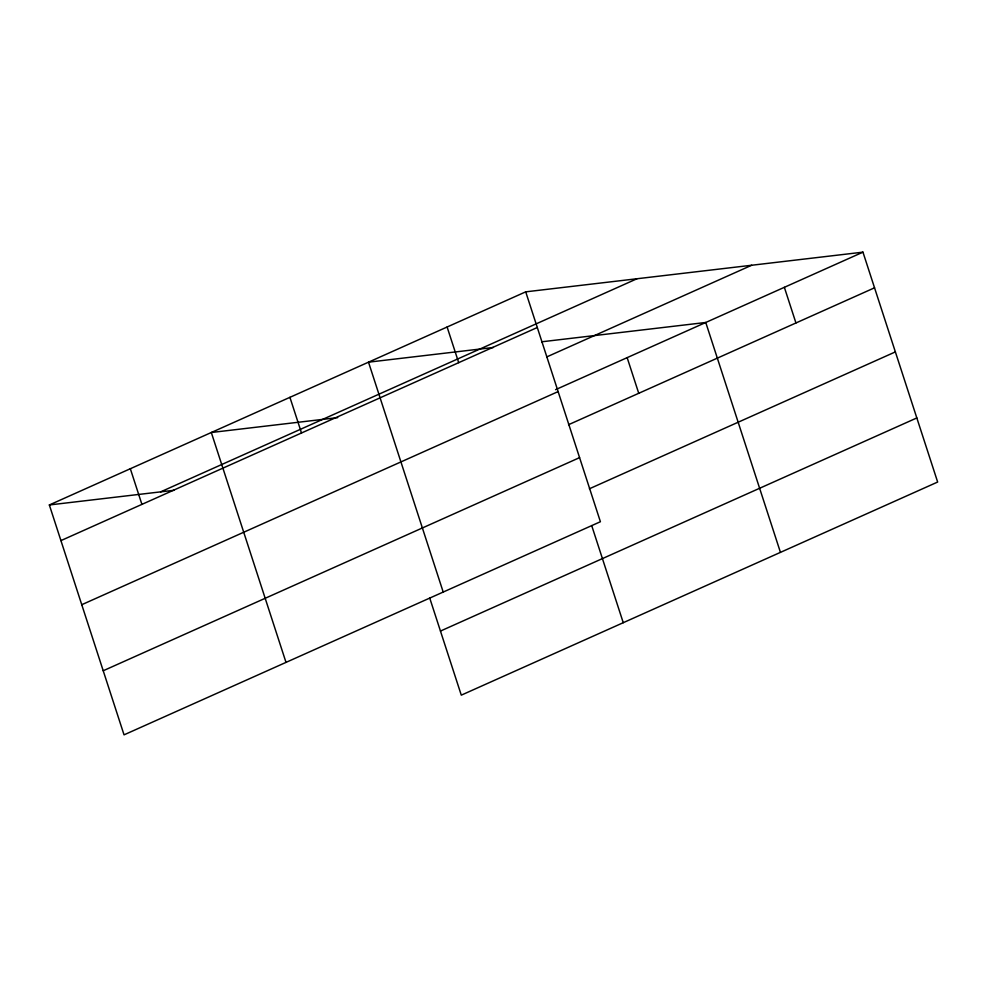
<?xml version="1.0" encoding="UTF-8"?>
<svg xmlns="http://www.w3.org/2000/svg" width="987" height="987" viewBox="0 0 987 987"><rect width="100%" height="100%" fill="white"/><g stroke="black" fill="none" stroke-linecap="round" stroke-linejoin="round"><path stroke-width="1.48" d="M525.713 291.844L600.404 521.728L124.041 734.846L49.35 504.962L525.713 291.844L862.959 252.154L937.65 482.038L461.287 695.156L429.727 598.036M160.634 491.859L637.01 278.741M60.935 540.605L537.298 327.499M546.749 356.924L751.662 265.256M555.57 389.668L862.959 252.154M81.761 604.71L558.124 391.592M568.561 424.694L874.544 287.809M103.216 670.753L579.579 457.635M589.387 488.787L895.369 351.903M440.461 631.063L916.824 417.945M493.377 347.473L368.509 362.167L443.212 592.064M541.666 341.798L705.754 322.478L780.446 552.375M337.69 417.624L211.317 432.503L286.008 662.388M49.35 504.962L174.218 490.268M784.357 287.316L795.941 322.971M627.152 357.639L638.737 393.295M591.694 525.577L623.253 622.698M447.111 327.005L458.696 362.661M289.919 397.329L301.504 432.985M130.333 468.726L141.918 504.382"/></g></svg>
